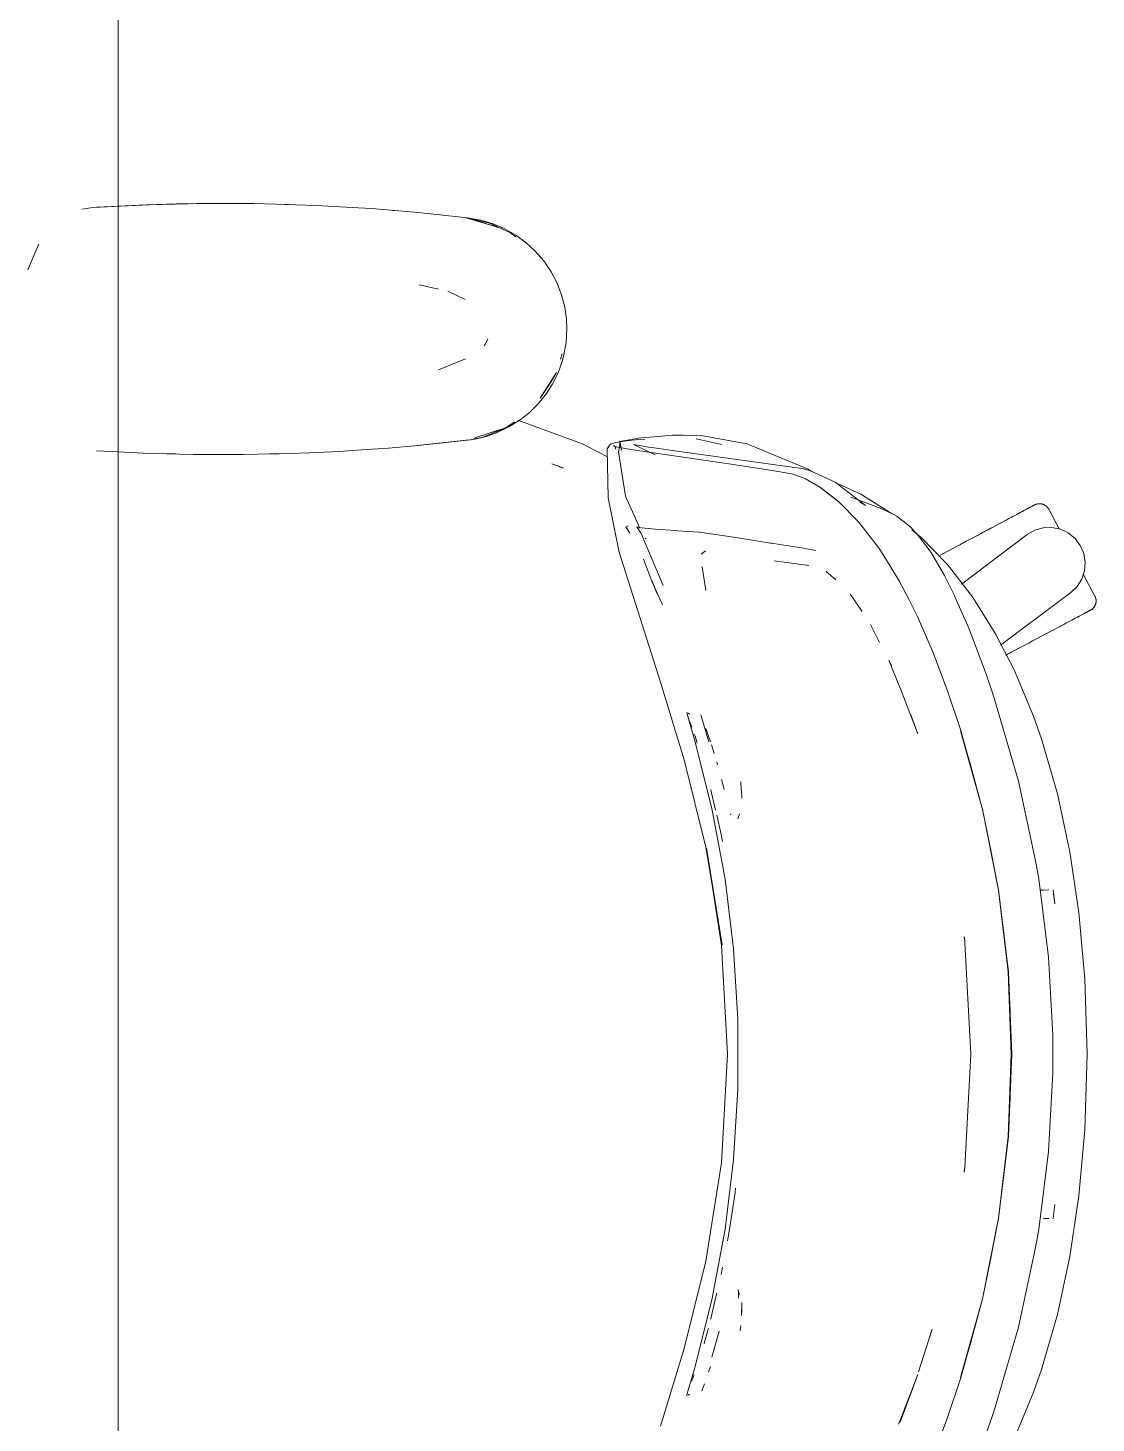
# Model space of a CAD drawing. Header units: millimetres. Extents: x 155920 to 295199, y -4084 to 97293.
# Drawn here: x 192799 to 193211, y 31531 to 32069 of the extents above; entities that cross this region are included whole.
import ezdxf

# ---------------------------------------------------------------- set-up
doc = ezdxf.new("R2010")
doc.units = ezdxf.units.MM
doc.header["$MEASUREMENT"] = 0
doc.layers.add('G-IMPT', color=8, linetype='CONTINUOUS', lineweight=9)
doc.layers.add('I-FURN', color=8, linetype='CONTINUOUS', lineweight=9)

msp = doc.modelspace()

# ---------------------------------------------------------------- linework, layer by layer
at = {"layer": 'G-IMPT'}
for p, q in [((192819.59, 31999.32), (192821.99, 31999.76)), ((192823.64, 32000.01), (192821.99, 31999.76)), ((192845.42, 32001.1), (192823.64, 32000.01)), ((192823.64, 32000.01), (192825.24, 32000.13)), ((192845.42, 32001.1), (192825.24, 32000.13)), ((192844.21, 32001.06), (192833.39, 32000.51)), ((192865.61, 32001.57), (192844.21, 32001.06)), ((192855.77, 32001.41), (192844.21, 32001.06)), ((192844.21, 32001.06), (192845.42, 32001.1)), ((192865.61, 32001.57), (192845.42, 32001.1)), ((192855.77, 32001.41), (192875, 32001.61)), ((192865.61, 32001.57), (192855.77, 32001.41)), ((192885.79, 32001.52), (192855.77, 32001.41)), ((192863.57, 32001.55), (192861.66, 32001.48)), ((192865.61, 32001.53), (192863.57, 32001.55)), ((192885.79, 32001.52), (192865.61, 32001.57)), ((192885.79, 32001.52), (192875, 32001.61)), ((192885.79, 32001.52), (192894.21, 32001.36)), ((192905.97, 32000.97), (192894.21, 32001.36)), ((192899.15, 32001.22), (192897.65, 32001.23)), ((192901.08, 32001.11), (192899.15, 32001.22)), ((192905.97, 32000.97), (192911.99, 32000.71)), ((192926.13, 31999.9), (192911.99, 32000.71)), ((192931.22, 31999.58), (192926.13, 31999.9)), ((192931.22, 31999.58), (192946.28, 31998.33)), ((192939.4, 31998.93), (192941.08, 31998.76)), ((192946.28, 31998.33), (192950.41, 31997.98)), ((192950.41, 31997.98), (192968.33, 31996.08)), ((192967.82, 31996.08), (192980.28, 31992.25)), ((192967.82, 31996.08), (192971.13, 31995.16)), ((192968.33, 31996.08), (192973.38, 31995.18)), ((192976.79, 31994.03), (192968.38, 31995.95)), ((192980.28, 31992.25), (192971.13, 31995.16)), ((192978.24, 31993.72), (192973.38, 31995.18)), ((192976.79, 31994.03), (192984.85, 31990.3)), ((192982.48, 31991.91), (192978.24, 31993.72)), ((192982.48, 31991.91), (192986.92, 31989.39)), ((192986.96, 31988.7), (192984.85, 31990.3)), ((192991, 31986.4), (192986.92, 31989.39)), ((192802.74, 31985.93), (192800.9, 31981.54)), ((192991, 31986.4), (192994.44, 31983.23)), ((192997.76, 31979.4), (192994.44, 31983.23)), ((192798.57, 31975.91), (192800.9, 31981.54)), ((193000.59, 31975.23), (192997.76, 31979.4)), ((193000.59, 31975.23), (193002.78, 31971.07)), ((192949.62, 31970.11), (192957.05, 31968.54)), ((192967.45, 31964.5), (192960.67, 31967.77)), ((193002.78, 31971.07), (193004.62, 31966.35)), ((193005.88, 31961.49), (193004.62, 31966.35)), ((193005.88, 31961.49), (193006.53, 31956.98)), ((193006.7, 31953.13), (193006.53, 31956.98)), ((193006.7, 31953.13), (193006.4, 31948.09)), ((192975.07, 31947.08), (192974.77, 31946.63)), ((192976.08, 31949.3), (192975.07, 31947.08)), ((193006.4, 31948.09), (193005.52, 31943.14)), ((192957.12, 31937.41), (192967.54, 31941.55)), ((193003.25, 31936.24), (193004.96, 31941.01)), ((193004.16, 31941.45), (193004.78, 31943.48)), ((193005.52, 31943.14), (193004.96, 31941.01)), ((193002.6, 31936.33), (192996.28, 31926.38)), ((193002.6, 31936.33), (193000.44, 31932.66)), ((193003.25, 31936.24), (193001.01, 31931.73)), ((193000.44, 31932.66), (192996.28, 31926.38)), ((193001.01, 31931.73), (192998.74, 31928.18)), ((192995.55, 31924.2), (192991.94, 31920.66)), ((192995.55, 31924.2), (192998.74, 31928.18)), ((192984.31, 31915.3), (192988.64, 31918.03)), ((192987.74, 31917.91), (193006.68, 31910.97)), ((192991.94, 31920.66), (192988.64, 31918.03)), ((192982.99, 31914.91), (192971.13, 31911.09)), ((192980.28, 31914.01), (192971.13, 31911.09)), ((192973.77, 31911.3), (192981.95, 31914.5)), ((192979.73, 31913.11), (192975.6, 31911.66)), ((192984.31, 31915.3), (192979.73, 31913.11)), ((192982.99, 31914.91), (192980.28, 31914.01)), ((192982.99, 31914.91), (192986.57, 31917.33)), ((192927.52, 31906.44), (192937.8, 31907.17)), ((192949.2, 31908.16), (192937.8, 31907.17)), ((192970.64, 31910.51), (192947.68, 31908.05)), ((192947.68, 31908.05), (192967.82, 31910.18)), ((192970.64, 31910.51), (192949.2, 31908.16)), ((192970.64, 31910.51), (192967.82, 31910.18)), ((192970.64, 31910.51), (192975.6, 31911.66)), ((192970.71, 31910.72), (192973.77, 31911.3)), ((193006.68, 31910.97), (193012.65, 31908.78)), ((193014.41, 31907.86), (193012.65, 31908.78)), ((193022.32, 31903.71), (193014.41, 31907.86)), ((193022.25, 31906.9), (193022.86, 31907.94)), ((193022.73, 31907.31), (193022.86, 31907.94)), ((193022.73, 31907.31), (193022.83, 31907.86)), ((193022.86, 31907.94), (193022.83, 31907.86)), ((193023.23, 31908.43), (193022.86, 31907.94)), ((193023.77, 31908.75), (193023.23, 31908.43)), ((193023.77, 31908.75), (193025.63, 31909.3)), ((193025.12, 31907.71), (193024.62, 31908.11)), ((193025.72, 31907.55), (193024.62, 31908.11)), ((193025.72, 31907.55), (193025.1, 31907.72)), ((193025.1, 31907.72), (193031.37, 31906.61)), ((193025.12, 31907.71), (193025.44, 31907.17)), ((193025.52, 31906.67), (193025.44, 31907.17)), ((193028.91, 31909.84), (193025.63, 31909.3)), ((193027.24, 31909.24), (193026.55, 31905.66)), ((193029.32, 31910.1), (193027, 31909.65)), ((193027.72, 31906.37), (193027, 31909.65)), ((193027.72, 31906.37), (193027.24, 31909.24)), ((193028.91, 31909.84), (193029.52, 31909.92)), ((193033.57, 31910.91), (193029.32, 31910.1)), ((193029.52, 31909.92), (193034.16, 31910.43)), ((193032.33, 31908.52), (193040.74, 31904.53)), ((193032.33, 31908.52), (193033.2, 31908.37)), ((193038.22, 31907.54), (193033.2, 31908.37)), ((193034.04, 31910.95), (193033.57, 31910.91)), ((193034.04, 31910.95), (193043.37, 31911.76)), ((193034.21, 31910.43), (193036.8, 31910.65)), ((193038.22, 31907.54), (193039.52, 31907.33)), ((193050.18, 31905.89), (193039.52, 31907.33)), ((193043.37, 31911.76), (193047.32, 31912.1)), ((193051.49, 31912.1), (193047.32, 31912.1)), ((193058.46, 31912.07), (193051.49, 31912.1)), ((193056.6, 31910.66), (193065.9, 31908.62)), ((193058.46, 31912.07), (193076.16, 31908.83)), ((193065.9, 31908.62), (193066.48, 31908.46)), ((193076.16, 31908.83), (193080.02, 31907.24)), ((193083.38, 31905.85), (193080.02, 31907.24)), ((192830.68, 31905.84), (192825.02, 31906.13)), ((192830.68, 31905.84), (192843.24, 31905.23)), ((192846.79, 31905.11), (192843.24, 31905.23)), ((192862.46, 31904.73), (192846.79, 31905.11)), ((192850.83, 31905.02), (192853.51, 31904.9)), ((192855.73, 31904.9), (192853.51, 31904.9)), ((192862.46, 31904.73), (192866.97, 31904.68)), ((192866.97, 31904.68), (192881.68, 31904.68)), ((192887.15, 31904.75), (192881.68, 31904.68)), ((192887.15, 31904.75), (192899.46, 31905.05)), ((192893.93, 31904.89), (192891.85, 31904.89)), ((192895.59, 31904.97), (192893.93, 31904.89)), ((192907.34, 31905.34), (192899.46, 31905.05)), ((192907.34, 31905.34), (192918.64, 31905.88)), ((192927.52, 31906.44), (192918.64, 31905.88)), ((192929.56, 31906.58), (192927.65, 31906.49)), ((192929.56, 31906.58), (192930.98, 31906.71)), ((193022.64, 31887.92), (193022.25, 31906.9)), ((193029.27, 31888.62), (193026.55, 31905.66)), ((193031.37, 31906.61), (193039.22, 31905.5)), ((193039.22, 31905.5), (193070.09, 31900.94)), ((193050.18, 31905.89), (193097.4, 31899.21)), ((193099.83, 31899.05), (193083.38, 31905.85)), ((193005.38, 31899.38), (193000.91, 31901.01)), ((193000.91, 31901.01), (193004.79, 31899.63)), ((193005.38, 31899.38), (193004.79, 31899.63)), ((193070.09, 31900.94), (193085.86, 31898.55)), ((193093.53, 31897.25), (193085.86, 31898.55)), ((193093.53, 31897.25), (193098.32, 31895.5)), ((193097.4, 31899.21), (193100.39, 31898.56)), ((193101, 31898.28), (193099.83, 31899.05)), ((193103.75, 31897), (193100.39, 31898.56)), ((193103.75, 31897), (193110.28, 31893.96)), ((193098.74, 31895.28), (193098.32, 31895.5)), ((193104.58, 31891.99), (193098.74, 31895.28)), ((193104.58, 31891.99), (193111.54, 31886.57)), ((193111.75, 31886.27), (193104.8, 31891.67)), ((193104.8, 31891.67), (193108.18, 31889.08)), ((193121.98, 31885.02), (193110.28, 31893.96)), ((193111.46, 31893.29), (193120.09, 31889.31)), ((193022.64, 31887.92), (193026.83, 31866.96)), ((193029.27, 31888.62), (193034.88, 31876.27)), ((193111.75, 31886.27), (193108.18, 31889.08)), ((193119.28, 31878.67), (193111.54, 31886.57)), ((193116.32, 31888.25), (193128.23, 31883.74)), ((193121.98, 31885.02), (193119.95, 31886.18)), ((193120.09, 31889.31), (193131.54, 31882.19)), ((193130.46, 31882.67), (193128.23, 31883.74)), ((193132.9, 31881.49), (193130.46, 31882.67)), ((193134.03, 31880.88), (193132.9, 31881.49)), ((193134.03, 31880.88), (193138.9, 31877.02)), ((193029.41, 31876.79), (193029.47, 31876.81)), ((193029.41, 31876.79), (193031, 31874.33)), ((193030.34, 31877.09), (193029.47, 31876.81)), ((193031, 31874.33), (193029.47, 31876.81)), ((193029.47, 31876.81), (193030.96, 31874.34)), ((193034.33, 31876.5), (193033.61, 31876.79)), ((193033.61, 31876.79), (193035.37, 31874.12)), ((193034.33, 31876.5), (193034.34, 31876.49)), ((193036.73, 31876.2), (193034.34, 31876.49)), ((193036.73, 31876.2), (193036.81, 31876.19)), ((193040.68, 31875.9), (193036.81, 31876.19)), ((193048.54, 31875.33), (193040.68, 31875.9)), ((193049.53, 31875.26), (193048.54, 31875.33)), ((193057.77, 31874.64), (193049.53, 31875.26)), ((193119.28, 31878.67), (193127.3, 31868.24)), ((193138.9, 31877.02), (193141.79, 31873.99)), ((193143.46, 31872.57), (193139.79, 31875.57)), ((193035.37, 31874.12), (193043.81, 31854.14)), ((193036.82, 31872.4), (193037.26, 31872.13)), ((193057.77, 31874.64), (193057.85, 31874.63)), ((193071.92, 31872.6), (193057.85, 31874.63)), ((193071.92, 31872.6), (193085.28, 31870.49)), ((193085.28, 31870.49), (193085.79, 31870.41)), ((193086.4, 31870.31), (193085.79, 31870.41)), ((193086.4, 31870.31), (193098.12, 31868.51)), ((193141.79, 31873.99), (193146.51, 31867.86)), ((193143.46, 31872.57), (193153.42, 31862.28)), ((193042.82, 31816.72), (193026.83, 31866.96)), ((193039.51, 31855.77), (193036.26, 31864.24)), ((193058.51, 31866.25), (193060.15, 31867.53)), ((193098.12, 31868.51), (193098.59, 31868.44)), ((193100.57, 31868.01), (193098.59, 31868.44)), ((193102.74, 31867.55), (193100.57, 31868.01)), ((193127.47, 31867.98), (193127.3, 31868.24)), ((193131.35, 31861.88), (193127.47, 31867.98)), ((193146.51, 31867.86), (193147.37, 31866.57)), ((193152.1, 31858.57), (193147.37, 31866.57)), ((193058.86, 31861.31), (193060.26, 31852.14)), ((193058.86, 31861.31), (193058.91, 31860.96)), ((193086.7, 31863.63), (193100.05, 31861.85)), ((193100.05, 31861.85), (193099.58, 31862)), ((193110.55, 31856.35), (193106.64, 31859.69)), ((193131.35, 31861.88), (193135.12, 31855.65)), ((193163.23, 31849.68), (193153.42, 31862.28)), ((193041.53, 31850.88), (193039.5, 31855.98)), ((193039.5, 31855.98), (193041.53, 31850.86)), ((193039.51, 31855.77), (193041.53, 31850.88)), ((193040.53, 31853.4), (193043.58, 31846.68)), ((193138.69, 31848.86), (193135.12, 31855.65)), ((193152.41, 31857.97), (193152.1, 31858.57)), ((193152.41, 31857.97), (193156.41, 31849.96)), ((193116.82, 31849.72), (193116.07, 31850.82)), ((193116.82, 31849.72), (193120.32, 31844.59)), ((193138.69, 31848.86), (193142.08, 31842.14)), ((193156.63, 31849.52), (193156.41, 31849.96)), ((193156.63, 31849.52), (193161.4, 31838.56)), ((193172.2, 31835.38), (193163.23, 31849.68)), ((193120.32, 31844.59), (193120.71, 31844.01)), ((193123.85, 31839.11), (193127.39, 31832.14)), ((193148.25, 31827.91), (193142.08, 31842.14)), ((193161.4, 31838.56), (193162.88, 31834.88)), ((193168.48, 31819.81), (193162.88, 31834.88)), ((193179.29, 31821.6), (193172.2, 31835.38)), ((193153.71, 31813.03), (193148.25, 31827.91)), ((193134.74, 31815.95), (193131.02, 31825.28)), ((193131.02, 31825.28), (193132.02, 31823.03)), ((193186.81, 31803.63), (193179.29, 31821.6)), ((193052, 31786.74), (193042.82, 31816.72)), ((193135.41, 31814.22), (193134.74, 31815.95)), ((193168.48, 31819.81), (193170.82, 31812.99)), ((193142.12, 31796.78), (193135.41, 31814.22)), ((193153.71, 31813.03), (193158.72, 31798.12)), ((193172.02, 31809.38), (193170.82, 31812.99)), ((193052.96, 31804.92), (193053.1, 31805.16)), ((193056.23, 31793.7), (193052.96, 31804.92)), ((193054.05, 31804.38), (193053.44, 31804.76)), ((193172.02, 31809.38), (193180.96, 31778.55)), ((193056.23, 31793.7), (193053.12, 31804.52)), ((193053.17, 31804.23), (193053.12, 31804.52)), ((193056.23, 31793.7), (193053.17, 31804.23)), ((193054.05, 31804.38), (193053.84, 31804.53)), ((193054.51, 31800.44), (193054.11, 31801.51)), ((193054.85, 31799.47), (193054.51, 31800.44)), ((193061.43, 31793.69), (193058.39, 31804.12)), ((193142.12, 31796.78), (193139.4, 31804.21)), ((193186.81, 31803.63), (193189.88, 31794.9)), ((193055.84, 31796.72), (193056.13, 31795.92)), ((193056.86, 31793.69), (193056.13, 31795.92)), ((193060.3, 31798.87), (193061.06, 31796.71)), ((193061.32, 31795.99), (193061.06, 31796.71)), ((193061.32, 31795.99), (193062.09, 31793.69)), ((193162.45, 31784.86), (193158.68, 31798.03)), ((193167.1, 31767.62), (193158.68, 31798.03)), ((193167.1, 31767.62), (193158.72, 31798.12)), ((193189.88, 31794.9), (193196.06, 31773.65)), ((193062.78, 31767.38), (193056.23, 31793.7)), ((193056.86, 31793.69), (193057.01, 31793.24)), ((193062.47, 31792.55), (193062.71, 31791.77)), ((193062.71, 31791.77), (193063.5, 31789.28)), ((193052, 31786.74), (193060.32, 31753.06)), ((193064.49, 31785.98), (193064.82, 31784.87)), ((193162.45, 31784.86), (193167.1, 31767.62)), ((193066.4, 31779.19), (193067.4, 31775.33)), ((193066.4, 31779.19), (193066.79, 31777.67)), ((193073.82, 31777.84), (193073.79, 31778.32)), ((193074.1, 31774.13), (193073.82, 31777.84)), ((193187.63, 31747.76), (193180.96, 31778.55)), ((193062.55, 31774.11), (193062.21, 31775.4)), ((193064.1, 31767.36), (193062.55, 31774.11)), ((193074.1, 31774.13), (193074.2, 31772.76)), ((193074.2, 31772.06), (193074.2, 31772.76)), ((193196.06, 31773.65), (193200.87, 31751.29)), ((193062.78, 31767.38), (193067.71, 31740.71)), ((193173.28, 31736.49), (193167.06, 31767.73)), ((193167.06, 31767.73), (193173.27, 31736.57)), ((193167.1, 31767.62), (193170.18, 31752.6)), ((193066.26, 31757.97), (193064.55, 31765.39)), ((193070, 31765.57), (193069.86, 31765.98)), ((193072.67, 31763.97), (193073.35, 31765.92)), ((193072.67, 31763.97), (193072.88, 31765.02)), ((193066.73, 31755.33), (193066.26, 31757.97)), ((193060.32, 31753.06), (193066.57, 31715.32)), ((193066.31, 31715.15), (193060.58, 31752.68)), ((193066.57, 31715.32), (193060.58, 31752.68)), ((193173.28, 31736.49), (193170.18, 31752.6)), ((193204.36, 31727.87), (193200.87, 31751.29)), ((193188.81, 31740.84), (193187.63, 31747.76)), ((193067.71, 31740.71), (193071.01, 31713.79)), ((193192.63, 31710.67), (193188.81, 31740.84)), ((193177.1, 31704.98), (193173.27, 31736.57)), ((193175.22, 31721.01), (193173.28, 31736.49)), ((193177.06, 31704.94), (193173.28, 31736.49)), ((193189.36, 31736.49), (193190.61, 31736.53)), ((193192.7, 31736.61), (193190.61, 31736.53)), ((193192.7, 31736.61), (193192.59, 31736.6)), ((193194.46, 31736.57), (193195.11, 31731.16)), ((193194.54, 31734.93), (193195.11, 31731.16)), ((193206.62, 31702.3), (193204.36, 31727.87)), ((193175.22, 31721.01), (193177.06, 31704.94)), ((193066.31, 31715.15), (193068.67, 31673.16)), ((193072.66, 31686.72), (193071.01, 31713.79)), ((193160.06, 31718.44), (193160.1, 31718.19)), ((193160.34, 31716.89), (193160.1, 31718.19)), ((193162.61, 31673.16), (193160.11, 31718.5)), ((193160.11, 31718.5), (193160.34, 31716.89)), ((193194.24, 31680.47), (193192.63, 31710.67)), ((193177.06, 31704.94), (193177.74, 31690.04)), ((193177.06, 31704.94), (193178.2, 31673.16)), ((193178.43, 31673.16), (193177.1, 31704.98)), ((193207.47, 31673.16), (193206.62, 31702.3)), ((193072.66, 31659.6), (193072.66, 31686.72)), ((193177.74, 31690.04), (193178.2, 31673.16)), ((193194.24, 31680.47), (193194.34, 31673.16)), ((193066.31, 31631.17), (193068.67, 31673.16)), ((193162.66, 31673.16), (193160.34, 31629.43)), ((193162.61, 31673.16), (193160.34, 31629.43)), ((193177.06, 31641.38), (193178.2, 31673.16)), ((193177.1, 31641.34), (193178.43, 31673.16)), ((193177.74, 31656.28), (193178.2, 31673.16)), ((193194.24, 31665.85), (193194.34, 31673.16)), ((193206.62, 31644.02), (193207.47, 31673.16)), ((193194.24, 31665.85), (193192.63, 31635.64)), ((193072.66, 31659.6), (193071.01, 31632.53)), ((193177.74, 31656.28), (193177.06, 31641.38)), ((193204.36, 31618.45), (193206.62, 31644.02)), ((193177.1, 31641.34), (193173.27, 31609.75)), ((193177.06, 31641.38), (193173.28, 31609.83)), ((193177.06, 31641.38), (193175.22, 31625.31)), ((193067.71, 31605.61), (193071.01, 31632.53)), ((193192.63, 31635.64), (193188.81, 31605.47)), ((193060.32, 31593.26), (193066.31, 31631.17)), ((193160.06, 31627.88), (193160.1, 31628.13)), ((193160.34, 31629.43), (193160.07, 31627.65)), ((193160.34, 31629.43), (193160.1, 31628.13)), ((193173.28, 31609.83), (193175.22, 31625.31)), ((193070.33, 31611.24), (193071.63, 31619.76)), ((193071.63, 31619.76), (193071.81, 31621.42)), ((193200.87, 31595.03), (193204.36, 31618.45)), ((193070.33, 31611.24), (193069.48, 31605.61)), ((193194.46, 31609.74), (193195.11, 31615.16)), ((193062.78, 31578.94), (193067.71, 31605.61)), ((193069.48, 31605.61), (193069.23, 31603.98)), ((193167.1, 31578.7), (193173.28, 31609.83)), ((193167.1, 31578.7), (193173.27, 31609.75)), ((193173.28, 31609.83), (193170.18, 31593.72)), ((193188.81, 31605.47), (193187.63, 31598.55)), ((193190.61, 31609.79), (193192.7, 31609.71)), ((193192.7, 31609.71), (193192.59, 31609.71)), ((193068.68, 31601.08), (193069.23, 31603.98)), ((193180.96, 31567.76), (193187.63, 31598.55)), ((193196.06, 31572.66), (193200.87, 31595.03)), ((193060.32, 31593.26), (193052, 31559.57)), ((193066.75, 31590.98), (193066.22, 31588.16)), ((193167.1, 31578.7), (193170.18, 31593.72)), ((193062.78, 31578.94), (193056.23, 31552.62)), ((193062.55, 31572.2), (193064.1, 31578.96)), ((193064.55, 31580.93), (193064.1, 31578.96)), ((193072.88, 31581.3), (193072.67, 31582.35)), ((193072.67, 31582.35), (193073.35, 31580.4)), ((193072.88, 31581.3), (193072.91, 31578.99)), ((193072.93, 31579.13), (193072.91, 31578.99)), ((193167.1, 31578.7), (193158.68, 31548.29)), ((193167.1, 31578.7), (193158.72, 31548.2)), ((193162.45, 31561.45), (193167.1, 31578.7)), ((193074.21, 31577.29), (193074.12, 31572.23)), ((193074.12, 31572.23), (193074.2, 31574.51)), ((193074.21, 31577.29), (193074.2, 31574.51)), ((193062.55, 31572.2), (193062.21, 31570.91)), ((193073.81, 31568.44), (193073.59, 31566.35)), ((193180.96, 31567.76), (193172.02, 31536.94)), ((193189.88, 31551.42), (193196.06, 31572.66)), ((193060.93, 31566.05), (193059.81, 31562.05)), ((193060.93, 31566.05), (193061.25, 31567.19)), ((193061.25, 31567.19), (193061.29, 31567.37)), ((193062.66, 31556.23), (193065.45, 31566.19)), ((193147.65, 31567.02), (193142.4, 31550.53)), ((193147.65, 31567.02), (193146.58, 31563.58)), ((193042.82, 31529.6), (193052, 31559.57)), ((193059.81, 31562.05), (193059.61, 31561.36)), ((193162.45, 31561.45), (193158.68, 31548.29)), ((193056.23, 31552.62), (193053.16, 31542.19)), ((193062.07, 31552.63), (193061.35, 31550.42)), ((193055.07, 31547.42), (193054.83, 31546.77)), ((193055.07, 31547.42), (193055.82, 31549.52)), ((193142.12, 31549.54), (193135.3, 31531.14)), ((193142.12, 31549.54), (193135.41, 31532.09)), ((193158.72, 31548.2), (193153.71, 31533.29)), ((193189.88, 31551.42), (193186.81, 31542.69)), ((193052.96, 31541.4), (193053.02, 31541.63)), ((193053.05, 31541.17), (193052.96, 31541.4)), ((193053.02, 31541.63), (193053.09, 31541.92)), ((193053.09, 31541.92), (193053.16, 31542.19)), ((193054.05, 31541.94), (193053.44, 31541.55)), ((193054.05, 31541.94), (193053.84, 31541.79)), ((193059.36, 31544.87), (193058.75, 31543.21)), ((193059.36, 31544.87), (193059.73, 31545.88)), ((193186.81, 31542.69), (193179.29, 31524.71)), ((193172.02, 31536.94), (193170.82, 31533.33)), ((193135.41, 31532.09), (193134.74, 31530.37)), ((193148.25, 31518.41), (193153.71, 31533.29)), ((193168.42, 31526.4), (193170.82, 31533.33))]:
    msp.add_line(p, q, dxfattribs=at)
at = {"layer": 'I-FURN'}
for p, q in [((192833.39, 30207.34), (192833.39, 32207.34)), ((193187.99, 31885.51), (193188.15, 31885.55)), ((193188.15, 31885.55), (193188.3, 31885.59)), ((193188.3, 31885.59), (193188.46, 31885.62)), ((193188.46, 31885.62), (193188.62, 31885.64)), ((193188.62, 31885.64), (193188.78, 31885.66)), ((193188.78, 31885.66), (193188.94, 31885.67)), ((193188.94, 31885.67), (193189.1, 31885.68)), ((193189.1, 31885.68), (193189.26, 31885.67)), ((193189.26, 31885.67), (193189.43, 31885.67)), ((193189.43, 31885.67), (193189.59, 31885.65)), ((193189.59, 31885.65), (193189.75, 31885.63)), ((193189.75, 31885.63), (193189.9, 31885.6)), ((193189.9, 31885.6), (193190.06, 31885.57)), ((193190.06, 31885.57), (193190.22, 31885.53)), ((193190.22, 31885.53), (193190.37, 31885.48)), ((193178.13, 31880.36), (193177.34, 31879.94)), ((193178.89, 31880.76), (193178.13, 31880.36)), ((193179.62, 31881.15), (193178.89, 31880.76)), ((193180.33, 31881.53), (193179.62, 31881.15)), ((193181.01, 31881.89), (193180.33, 31881.53)), ((193181.65, 31882.23), (193181.01, 31881.89)), ((193182.27, 31882.56), (193181.65, 31882.23)), ((193182.86, 31882.87), (193182.27, 31882.56)), ((193182.54, 31882.71), (193183.11, 31883.01)), ((193183.41, 31883.16), (193182.86, 31882.87)), ((193183.11, 31883.01), (193183.65, 31883.29)), ((193183.92, 31883.44), (193183.41, 31883.16)), ((193183.65, 31883.29), (193184.15, 31883.56)), ((193184.41, 31883.69), (193183.92, 31883.44)), ((193184.15, 31883.56), (193184.62, 31883.81)), ((193184.85, 31883.93), (193184.41, 31883.69)), ((193184.62, 31883.81), (193185.05, 31884.03)), ((193185.26, 31884.15), (193184.85, 31883.93)), ((193185.05, 31884.03), (193185.44, 31884.24)), ((193185.63, 31884.35), (193185.26, 31884.15)), ((193185.44, 31884.24), (193185.79, 31884.43)), ((193185.97, 31884.53), (193185.63, 31884.35)), ((193185.79, 31884.43), (193186.11, 31884.6)), ((193186.27, 31884.68), (193185.97, 31884.53)), ((193186.11, 31884.6), (193186.39, 31884.75)), ((193186.53, 31884.82), (193186.27, 31884.68)), ((193186.39, 31884.75), (193186.63, 31884.88)), ((193186.74, 31884.94), (193186.53, 31884.82)), ((193186.63, 31884.88), (193186.83, 31884.99)), ((193186.92, 31885.03), (193186.74, 31884.94)), ((193186.83, 31884.99), (193186.99, 31885.07)), ((193187.07, 31885.11), (193186.92, 31885.03)), ((193186.99, 31885.07), (193187.12, 31885.14)), ((193187.17, 31885.16), (193187.07, 31885.11)), ((193187.12, 31885.14), (193187.2, 31885.18)), ((193187.23, 31885.19), (193187.17, 31885.16)), ((193187.2, 31885.18), (193187.24, 31885.2)), ((193187.25, 31885.21), (193187.23, 31885.19)), ((193187.24, 31885.2), (193187.25, 31885.21)), ((193187.25, 31885.21), (193187.39, 31885.28)), ((193187.39, 31885.28), (193187.54, 31885.34)), ((193187.54, 31885.34), (193187.69, 31885.41)), ((193187.69, 31885.41), (193187.84, 31885.46)), ((193187.84, 31885.46), (193187.99, 31885.51)), ((193190.37, 31885.48), (193190.53, 31885.43)), ((193190.53, 31885.43), (193190.68, 31885.37)), ((193190.68, 31885.37), (193190.82, 31885.31)), ((193190.82, 31885.31), (193190.97, 31885.24)), ((193190.97, 31885.24), (193191.11, 31885.16)), ((193191.11, 31885.16), (193191.25, 31885.08)), ((193191.25, 31885.08), (193191.38, 31884.99)), ((193191.38, 31884.99), (193191.52, 31884.9)), ((193191.52, 31884.9), (193191.65, 31884.8)), ((193191.65, 31884.8), (193191.77, 31884.7)), ((193191.77, 31884.7), (193191.89, 31884.59)), ((193191.89, 31884.59), (193192, 31884.48)), ((193192, 31884.48), (193192.12, 31884.36)), ((193192.12, 31884.36), (193192.22, 31884.24)), ((193192.22, 31884.24), (193192.32, 31884.12)), ((193192.32, 31884.12), (193192.42, 31883.99)), ((193192.42, 31883.99), (193192.51, 31883.85)), ((193192.51, 31883.85), (193192.6, 31883.72)), ((193192.6, 31883.72), (193192.68, 31883.58)), ((193192.68, 31883.58), (193192.7, 31883.54)), ((193196.73, 31875.96), (193192.7, 31883.54)), ((193166.84, 31874.35), (193167.82, 31874.88)), ((193168.35, 31875.16), (193167.37, 31874.64)), ((193167.82, 31874.88), (193168.79, 31875.39)), ((193169.32, 31875.67), (193168.35, 31875.16)), ((193168.79, 31875.39), (193169.76, 31875.91)), ((193170.27, 31876.18), (193169.32, 31875.67)), ((193169.76, 31875.91), (193170.71, 31876.41)), ((193171.22, 31876.68), (193170.27, 31876.18)), ((193170.71, 31876.41), (193171.65, 31876.91)), ((193172.15, 31877.18), (193171.22, 31876.68)), ((193171.65, 31876.91), (193172.57, 31877.4)), ((193173.06, 31877.66), (193172.15, 31877.18)), ((193172.57, 31877.4), (193173.48, 31877.88)), ((193173.96, 31878.14), (193173.06, 31877.66)), ((193173.48, 31877.88), (193174.36, 31878.35)), ((193174.83, 31878.61), (193173.96, 31878.14)), ((193174.36, 31878.35), (193175.23, 31878.82)), ((193175.69, 31879.06), (193174.83, 31878.61)), ((193175.23, 31878.82), (193176.08, 31879.27)), ((193176.53, 31879.5), (193175.69, 31879.06)), ((193177.34, 31879.94), (193176.53, 31879.5)), ((193184.35, 31873.76), (193187.27, 31875.45)), ((193187.27, 31875.45), (193190.51, 31876.39)), ((193190.51, 31876.39), (193193.88, 31876.53)), ((193193.88, 31876.53), (193197.19, 31875.86)), ((193197.19, 31875.86), (193200.24, 31874.42)), ((193156.85, 31869.04), (193157.84, 31869.57)), ((193158.37, 31869.85), (193157.38, 31869.33)), ((193157.84, 31869.57), (193158.83, 31870.1)), ((193159.37, 31870.38), (193158.37, 31869.85)), ((193158.83, 31870.1), (193159.83, 31870.63)), ((193159.04, 31854.68), (193184.35, 31873.76)), ((193160.37, 31870.92), (193159.37, 31870.38)), ((193159.83, 31870.63), (193160.83, 31871.16)), ((193161.37, 31871.45), (193160.37, 31870.92)), ((193160.83, 31871.16), (193161.84, 31871.7)), ((193162.38, 31871.98), (193161.37, 31871.45)), ((193161.84, 31871.7), (193162.84, 31872.23)), ((193163.39, 31872.52), (193162.38, 31871.98)), ((193162.84, 31872.23), (193163.85, 31872.76)), ((193164.39, 31873.05), (193163.39, 31872.52)), ((193163.85, 31872.76), (193164.85, 31873.3)), ((193165.39, 31873.58), (193164.39, 31873.05)), ((193164.85, 31873.3), (193165.85, 31873.83)), ((193166.38, 31874.11), (193165.39, 31873.58)), ((193165.85, 31873.83), (193166.84, 31874.35)), ((193167.37, 31874.64), (193166.38, 31874.11)), ((193200.24, 31874.42), (193202.85, 31872.29)), ((193202.85, 31872.29), (193204.88, 31869.6)), ((193204.88, 31869.6), (193206.21, 31866.5)), ((193151.65, 31866.28), (193150.74, 31865.8)), ((193151.16, 31866.02), (193152.07, 31866.5)), ((193152.57, 31866.77), (193151.65, 31866.28)), ((193152.07, 31866.5), (193153, 31867)), ((193153.51, 31867.27), (193152.57, 31866.77)), ((193153, 31867), (193153.94, 31867.5)), ((193154.46, 31867.77), (193153.51, 31867.27)), ((193153.94, 31867.5), (193154.9, 31868.01)), ((193155.42, 31868.28), (193154.46, 31867.77)), ((193154.9, 31868.01), (193155.87, 31868.52)), ((193156.4, 31868.8), (193155.42, 31868.28)), ((193155.87, 31868.52), (193156.85, 31869.04)), ((193157.38, 31869.33), (193156.4, 31868.8)), ((193206.21, 31866.5), (193206.75, 31863.17)), ((193206.49, 31859.8), (193205.42, 31856.6)), ((193206.75, 31863.17), (193206.49, 31859.8)), ((193203.62, 31853.75), (193201.19, 31851.41)), ((193205.42, 31856.6), (193203.62, 31853.75)), ((193210.51, 31850.04), (193206.04, 31858.45)), ((193201.19, 31851.41), (193174.13, 31831.01)), ((193210.51, 31850.04), (193210.58, 31849.9)), ((193210.58, 31849.9), (193210.65, 31849.75)), ((193210.65, 31849.75), (193210.71, 31849.6)), ((193210.71, 31849.6), (193210.76, 31849.45)), ((193210.76, 31849.45), (193210.81, 31849.3)), ((193210.81, 31849.3), (193210.86, 31849.14)), ((193210.86, 31849.14), (193210.89, 31848.98)), ((193210.89, 31848.98), (193210.92, 31848.82)), ((193210.92, 31848.82), (193210.95, 31848.67)), ((193210.95, 31848.67), (193210.96, 31848.51)), ((193210.97, 31847.86), (193210.95, 31847.7)), ((193210.96, 31848.51), (193210.98, 31848.34)), ((193210.98, 31848.02), (193210.97, 31847.86)), ((193210.98, 31848.34), (193210.98, 31848.18)), ((193210.98, 31848.18), (193210.98, 31848.02)), ((193205, 31842.55), (193204.45, 31842.25)), ((193204.71, 31842.39), (193205.24, 31842.68)), ((193205.52, 31842.82), (193205, 31842.55)), ((193205.24, 31842.68), (193205.75, 31842.94)), ((193206, 31843.08), (193205.52, 31842.82)), ((193205.75, 31842.94), (193206.21, 31843.19)), ((193206.45, 31843.32), (193206, 31843.08)), ((193206.21, 31843.19), (193206.64, 31843.42)), ((193206.86, 31843.53), (193206.45, 31843.32)), ((193206.64, 31843.42), (193207.03, 31843.63)), ((193207.23, 31843.73), (193206.86, 31843.53)), ((193207.03, 31843.63), (193207.39, 31843.82)), ((193207.57, 31843.91), (193207.23, 31843.73)), ((193207.39, 31843.82), (193207.71, 31843.99)), ((193207.86, 31844.07), (193207.57, 31843.91)), ((193207.71, 31843.99), (193207.99, 31844.13)), ((193208.12, 31844.21), (193207.86, 31844.07)), ((193207.99, 31844.13), (193208.23, 31844.26)), ((193208.34, 31844.32), (193208.12, 31844.21)), ((193208.23, 31844.26), (193208.43, 31844.37)), ((193208.52, 31844.42), (193208.34, 31844.32)), ((193208.43, 31844.37), (193208.59, 31844.46)), ((193208.66, 31844.49), (193208.52, 31844.42)), ((193208.59, 31844.46), (193208.71, 31844.52)), ((193208.76, 31844.55), (193208.66, 31844.49)), ((193208.71, 31844.52), (193208.79, 31844.56)), ((193208.82, 31844.58), (193208.76, 31844.55)), ((193208.79, 31844.56), (193208.84, 31844.59)), ((193208.84, 31844.59), (193208.82, 31844.58)), ((193208.88, 31844.61), (193208.84, 31844.59)), ((193208.84, 31844.59), (193208.84, 31844.59)), ((193209.02, 31844.69), (193208.88, 31844.61)), ((193209.16, 31844.78), (193209.02, 31844.69)), ((193209.29, 31844.87), (193209.16, 31844.78)), ((193209.42, 31844.96), (193209.29, 31844.87)), ((193209.54, 31845.06), (193209.42, 31844.96)), ((193209.67, 31845.17), (193209.54, 31845.06)), ((193209.78, 31845.28), (193209.67, 31845.17)), ((193209.89, 31845.4), (193209.78, 31845.28)), ((193210, 31845.52), (193209.89, 31845.4)), ((193210.11, 31845.64), (193210, 31845.52)), ((193210.2, 31845.77), (193210.11, 31845.64)), ((193210.3, 31845.9), (193210.2, 31845.77)), ((193210.38, 31846.04), (193210.3, 31845.9)), ((193210.46, 31846.18), (193210.38, 31846.04)), ((193210.54, 31846.32), (193210.46, 31846.18)), ((193210.61, 31846.46), (193210.54, 31846.32)), ((193210.68, 31846.61), (193210.61, 31846.46)), ((193210.73, 31846.76), (193210.68, 31846.61)), ((193210.79, 31846.91), (193210.73, 31846.76)), ((193210.83, 31847.07), (193210.79, 31846.91)), ((193210.87, 31847.22), (193210.83, 31847.07)), ((193210.91, 31847.38), (193210.87, 31847.22)), ((193210.93, 31847.54), (193210.91, 31847.38)), ((193210.95, 31847.7), (193210.93, 31847.54)), ((193194.66, 31837.05), (193193.74, 31836.56)), ((193194.17, 31836.79), (193195.07, 31837.27)), ((193195.07, 31837.27), (193195.96, 31837.74)), ((193195.96, 31837.74), (193196.83, 31838.2)), ((193196.83, 31838.2), (193197.67, 31838.65)), ((193197.67, 31838.65), (193198.5, 31839.09)), ((193198.5, 31839.09), (193199.3, 31839.52)), ((193199.3, 31839.52), (193200.07, 31839.93)), ((193200.07, 31839.93), (193200.82, 31840.33)), ((193200.82, 31840.33), (193201.55, 31840.71)), ((193201.55, 31840.71), (193202.24, 31841.08)), ((193202.24, 31841.08), (193202.9, 31841.43)), ((193202.9, 31841.43), (193203.54, 31841.77)), ((193203.54, 31841.77), (193204.14, 31842.09)), ((193204.45, 31842.25), (193203.87, 31841.94)), ((193204.14, 31842.09), (193204.71, 31842.39)), ((193184.98, 31831.9), (193183.98, 31831.37)), ((193184.44, 31831.61), (193185.44, 31832.15)), ((193185.98, 31832.44), (193184.98, 31831.9)), ((193185.44, 31832.15), (193186.44, 31832.68)), ((193186.98, 31832.97), (193185.98, 31832.44)), ((193186.44, 31832.68), (193187.44, 31833.21)), ((193187.98, 31833.5), (193186.98, 31832.97)), ((193187.44, 31833.21), (193188.43, 31833.74)), ((193188.96, 31834.02), (193187.98, 31833.5)), ((193188.43, 31833.74), (193189.42, 31834.26)), ((193189.94, 31834.54), (193188.96, 31834.02)), ((193189.42, 31834.26), (193190.39, 31834.78)), ((193190.91, 31835.06), (193189.94, 31834.54)), ((193190.39, 31834.78), (193191.35, 31835.29)), ((193191.87, 31835.56), (193190.91, 31835.06)), ((193191.35, 31835.29), (193192.31, 31835.8)), ((193192.81, 31836.07), (193191.87, 31835.56)), ((193192.31, 31835.8), (193193.24, 31836.3)), ((193193.74, 31836.56), (193192.81, 31836.07)), ((193193.24, 31836.3), (193194.17, 31836.79)), ((193177.02, 31827.67), (193176.06, 31827.16)), ((193176.5, 31827.39), (193177.47, 31827.91)), ((193177.99, 31828.19), (193177.02, 31827.67)), ((193177.47, 31827.91), (193178.44, 31828.43)), ((193178.98, 31828.71), (193177.99, 31828.19)), ((193178.44, 31828.43), (193179.43, 31828.95)), ((193179.97, 31829.24), (193178.98, 31828.71)), ((193179.43, 31828.95), (193180.43, 31829.48)), ((193180.96, 31829.77), (193179.97, 31829.24)), ((193180.43, 31829.48), (193181.43, 31830.01)), ((193181.97, 31830.3), (193180.96, 31829.77)), ((193181.43, 31830.01), (193182.43, 31830.55)), ((193182.97, 31830.83), (193181.97, 31830.3)), ((193182.43, 31830.55), (193183.43, 31831.08)), ((193183.98, 31831.37), (193182.97, 31830.83)), ((193183.43, 31831.08), (193184.44, 31831.61))]:
    msp.add_line(p, q, dxfattribs=at)

doc.saveas('drawing.dxf')
